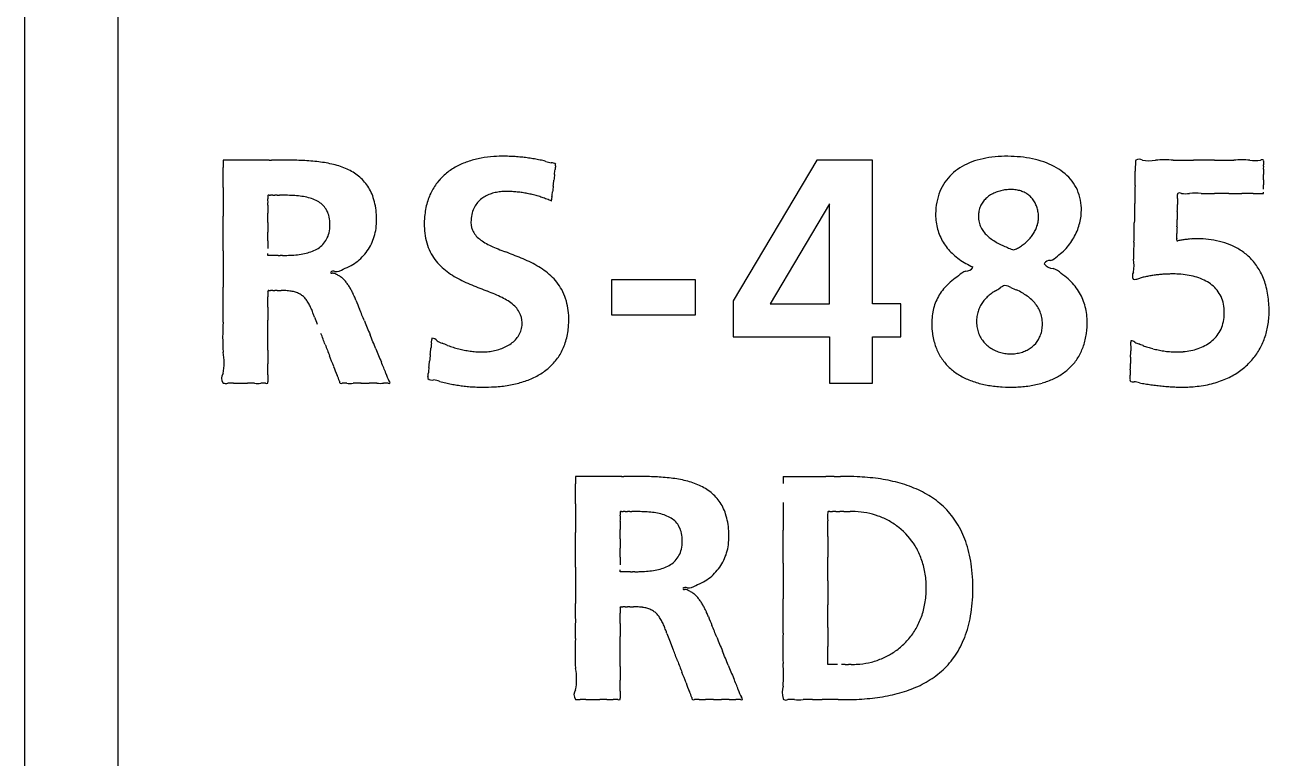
# Model space of a CAD drawing. Extents: x 174.2 to 222.4, y 163.3 to 260.6.
# Drawn here: x 174.17 to 180.86, y 231.62 to 235.56 of the extents above; entities that cross this region are included whole.
import ezdxf

# ---------------------------------------------------------------- set-up
doc = ezdxf.new("R2010")
doc.units = 0
doc.header["$LTSCALE"] = 23.1
doc.layers.get('0').update_dxf_attribs({"linetype": 'CONTINUOUS'})

msp = doc.modelspace()

# ---------------------------------------------------------------- linework, layer by layer
at = {"color": 7, "linetype": 'Continuous'}
for p, q in [((174.6734, 257.6355), (174.6734, 219.5144)), ((174.1734, 168.1355), (174.1734, 257.1355)), ((175.2384, 234.8344), (175.2384, 234.7947)), ((175.4613, 234.8344), (175.2384, 234.8344)), ((178.4271, 234.8344), (177.9789, 234.0789)), ((178.726, 234.8344), (178.4271, 234.8344)), ((178.726, 234.0634), (178.726, 234.8344)), ((180.8277, 234.6558), (180.8277, 234.6618)), ((175.4788, 234.6439), (175.4797, 234.6457)), ((177.0022, 234.6147), (177.005, 234.6388)), ((178.4959, 234.6002), (178.1774, 234.0634)), ((178.4959, 234.0634), (178.4959, 234.6002)), ((180.8123, 234.6558), (180.8277, 234.6558)), ((175.4788, 234.3227), (175.4788, 234.3329)), ((175.5342, 234.3227), (175.4788, 234.3227)), ((175.5573, 234.3227), (175.553, 234.3227)), ((175.4788, 234.1302), (175.4796, 234.1339)), ((177.3237, 234.1923), (177.3237, 234.0033)), ((177.7753, 234.1923), (177.3237, 234.1923)), ((177.7753, 234.0033), (177.7753, 234.1923)), ((177.9789, 234.0789), (177.9789, 233.8848)), ((178.1774, 234.0634), (178.4959, 234.0634)), ((178.8788, 234.0634), (178.726, 234.0634)), ((178.8788, 233.8848), (178.8788, 234.0634)), ((177.3237, 234.0033), (177.7753, 234.0033)), ((177.9789, 233.8848), (178.4959, 233.8848)), ((178.4959, 233.8848), (178.4959, 233.6359)), ((178.726, 233.6359), (178.726, 233.8848)), ((178.726, 233.8848), (178.8788, 233.8848)), ((178.4959, 233.6359), (178.726, 233.6359)), ((177.1313, 233.1358), (177.1313, 233.0961)), ((177.3542, 233.1358), (177.1313, 233.1358)), ((178.2459, 233.1358), (178.2459, 233.098)), ((178.2459, 233.1358), (178.4762, 233.1358)), ((177.3716, 232.9453), (177.3725, 232.9471)), ((177.3716, 232.6242), (177.3716, 232.6344)), ((177.4271, 232.6242), (177.3716, 232.6242)), ((177.4502, 232.6242), (177.4459, 232.6242)), ((177.3716, 232.4316), (177.3723, 232.4353)), ((177.637, 232.2557), (177.6567, 232.2046)), ((178.4862, 232.1263), (178.4862, 232.2219)), ((178.5384, 232.1263), (178.4862, 232.1263)), ((178.5424, 231.9373), (178.5039, 231.9373))]:
    msp.add_line(p, q, dxfattribs=at)
for centre, radius, start, end in [((175.4738, 14.5388), 220.2957, 89.996751, 90.003249), ((175.4918, 269.0101), 34.1757, 269.99069, 270.00931), ((175.5237, 221.8104), 13.0241, 89.79599, 90.11567), ((175.5636, 232.3957), 2.4387, 87.81319, 89.84806), ((175.6115, 233.6309), 1.2026, 83.78999, 87.85081), ((175.6659, 234.1216), 0.7089, 77.2604, 83.8672), ((175.7252, 234.3806), 0.4432, 67.39166, 77.36199), ((176.6602, 234.4867), 0.3554, 116.9493, 127.28056), ((176.6898, 234.4285), 0.4207, 108.05136, 116.94766), ((176.7164, 234.3472), 0.5063, 100.49089, 108.06116), ((176.7309, 234.2728), 0.5821, 93.84726, 100.56609), ((176.7404, 234.1062), 0.7489, 89.34151, 93.7166), ((176.7398, 233.811), 1.0441, 87.66735, 89.49522), ((176.7397, 233.7935), 1.0616, 85.92852, 87.7011), ((176.7457, 233.8773), 0.9776, 84.02665, 85.92528), ((176.7458, 233.8825), 0.9724, 82.12171, 84.00558), ((176.7711, 234.0558), 0.7972, 79.94258, 82.21203), ((176.6288, 233.3084), 1.5581, 78.44321, 79.59084), ((176.8872, 234.5362), 0.3034, 73.96732, 79.79994), ((177.0245, 234.9652), 0.1474, 248.72464, 260.63293), ((177.0052, 234.7929), 0.0273, 44.49292, 99.83626), ((177.179, 234.7761), 0.1577, 170.03561, 177.02752), ((176.9999, 234.8105), 0.0247, 343.46982, 3.59331), ((179.3708, 234.5183), 0.3253, 115.04185, 125.14182), ((179.3997, 234.4562), 0.3938, 106.27755, 115.0353), ((179.4252, 234.3696), 0.4841, 98.75475, 106.29807), ((179.4426, 234.2571), 0.5979, 92.28683, 98.76288), ((179.4477, 234.1512), 0.7039, 86.72903, 92.3585), ((179.4511, 234.1832), 0.6718, 81.16474, 86.86205), ((179.4684, 234.2941), 0.5595, 74.58951, 81.17522), ((179.4961, 234.3933), 0.4565, 66.91848, 74.63042), ((179.5324, 234.4778), 0.3646, 57.74754, 66.94805), ((180.8392, 234.786), 0.7012, 176.95511, 180.89885), ((180.1676, 234.8235), 0.0286, 157.4752, 180.40614), ((180.1587, 234.8026), 0.0363, 61.17665, 118.82335), ((180.2115, 235.0417), 0.2103, 260.34031, 279.65969), ((180.2944, 233.8992), 0.9364, 87.08414, 92.91586), ((180.3966, 238.3769), 3.5429, 269.11721, 270.88279), ((180.5073, 228.0198), 6.8149, 89.52809, 90.47191), ((180.6157, 237.8868), 3.0528, 269.01895, 270.98105), ((180.711, 234.0697), 0.766, 86.78164, 93.21836), ((180.7823, 234.9906), 0.1587, 259.71525, 280.28475), ((180.819, 234.819), 0.0175, 60.55633, 118.57196), ((180.9461, 234.8182), 0.1188, 175.85632, 184.14368), ((180.8098, 234.8305), 0.0183, 348.08919, 11.91081), ((180.2832, 234.7976), 0.5446, 358.73871, 1.26129), ((-735.0682, 234.7412), 910.3065, 359.996637, 0.003363), ((175.7807, 234.5132), 0.2994, 53.43933, 67.42782), ((175.8135, 234.5596), 0.2426, 36.03856, 53.14234), ((176.6356, 234.5195), 0.3144, 127.33711, 138.98467), ((179.9532, 234.4094), 2.9554, 173.23004, 173.8331), ((176.3043, 234.8522), 0.7203, 352.46892, 354.59421), ((179.3333, 234.5667), 0.2639, 136.61279, 148.65206), ((179.3457, 234.5543), 0.2815, 125.18938, 136.50595), ((179.5698, 234.5372), 0.2944, 46.83396, 57.75257), ((179.5994, 234.5691), 0.2509, 34.25458, 46.76821), ((176.5524, 234.8036), 3.5858, 358.31064, 359.54332), ((183.0652, 234.7716), 2.2376, 179.64177, 180.35823), ((172.1732, 234.7431), 8.6545, 359.9034, 0.0966), ((212.8253, 234.7147), 31.9976, 179.97531, 180.02469), ((438.2781, 234.6102), 263.0398, 179.9831, 180.0169), ((175.8005, 234.5531), 0.257, 18.06476, 35.50066), ((176.6474, 234.5172), 0.3255, 151.59466, 163.89919), ((176.6281, 234.527), 0.3038, 139.1107, 151.48113), ((176.7557, 234.4101), 0.2559, 94.53737, 100.94455), ((176.7602, 234.3373), 0.3288, 89.50073, 94.31144), ((176.7599, 234.1378), 0.5283, 86.66661, 89.65097), ((176.7563, 234.0608), 0.6054, 84.1518, 86.75644), ((176.7566, 234.066), 0.6003, 81.50267, 84.12871), ((28.0312, 251.542), 149.9296, 353.52666, 353.536475), ((218.9494, 229.9244), 42.2085, 173.51081, 173.55233), ((165.6641, 235.9975), 11.4217, 353.45031, 353.61282), ((179.3404, 234.563), 0.2719, 148.759, 160.83624), ((179.4562, 234.491), 0.1832, 110.96056, 119.21503), ((179.4646, 234.4692), 0.2066, 103.51638, 110.98975), ((179.4698, 234.4479), 0.2286, 96.65699, 103.51867), ((179.4703, 234.4473), 0.2292, 89.86993, 96.76917), ((179.4708, 234.4872), 0.1893, 81.63146, 90.00334), ((179.4752, 234.5192), 0.157, 72.10243, 81.52789), ((179.4802, 234.5347), 0.1407, 62.11968, 72.09099), ((179.6117, 234.5782), 0.2356, 20.64134, 34.11507), ((201.2459, 234.2545), 21.1139, 178.79683, 179.05713), ((67.1334, 234.6893), 113.6943, 359.994161, 0.005839), ((175.5149, 234.6351), 0.0371, 166.25181, 193.74819), ((175.2737, 234.6098), 0.2057, 355.39265, 4.60735), ((175.4823, 234.6398), 0.00643, 66.3421, 113.6579), ((175.4892, 234.6779), 0.0326, 262.33, 277.67), ((175.4991, 234.5053), 0.1405, 87.73957, 92.26043), ((175.5108, 235.2074), 0.5618, 269.37085, 270.62915), ((175.5232, 232.5061), 2.1396, 89.83328, 90.16672), ((175.5352, 242.627), 7.9813, 269.95899, 270.04101), ((175.5455, 192.8869), 41.7588, 89.99365, 90.00635), ((175.5531, 215.0416), 19.604, 89.9913, 90.0087), ((175.5564, 232.3427), 2.3029, 89.77626, 90.00786), ((175.5627, 233.606), 1.0397, 87.71629, 89.85073), ((175.5794, 234.0161), 0.6292, 84.24834, 87.75183), ((175.6019, 234.2363), 0.4078, 79.04318, 84.29338), ((175.6281, 234.3697), 0.2719, 71.59619, 79.11183), ((175.6554, 234.4512), 0.1859, 61.25062, 71.66239), ((175.679, 234.4942), 0.1369, 47.65411, 61.22649), ((175.691, 234.5083), 0.1184, 31.64286, 47.38773), ((175.6955, 234.5213), 0.3667, 3.28811, 17.69557), ((176.7255, 234.4963), 0.4063, 164.118, 175.01396), ((176.709, 234.5178), 0.1368, 139.14138, 152.08458), ((176.7132, 234.5138), 0.1426, 127.10564, 139.02115), ((176.7249, 234.498), 0.1623, 116.70538, 127.04476), ((176.7387, 234.4706), 0.193, 108.03456, 116.71804), ((176.7507, 234.4341), 0.2314, 100.83652, 108.04894), ((176.7542, 234.0495), 0.6169, 78.9573, 81.50999), ((176.7528, 234.0422), 0.6244, 76.4386, 78.95653), ((176.7514, 234.0362), 0.6305, 73.95301, 76.44017), ((176.7507, 234.0338), 0.633, 71.48521, 73.95365), ((176.7514, 234.0359), 0.6307, 69.02132, 71.48753), ((176.7519, 234.0372), 0.6294, 66.56069, 69.01828), ((179.386, 234.5482), 0.3198, 161.01809, 172.01924), ((179.4208, 234.5368), 0.1247, 150.5188, 162.54574), ((179.4233, 234.5352), 0.1277, 138.99721, 150.43418), ((179.4323, 234.5272), 0.1398, 128.50516, 138.94156), ((179.4445, 234.5119), 0.1593, 119.20339, 128.49553), ((179.4848, 234.5436), 0.1307, 51.70164, 62.06626), ((179.4863, 234.5457), 0.1281, 41.22129, 51.6482), ((179.4833, 234.5432), 0.1321, 30.98369, 41.17173), ((179.4742, 234.5378), 0.1426, 21.25785, 30.94236), ((179.5919, 234.5718), 0.2564, 7.30629, 20.40635), ((179.5667, 234.5676), 0.2819, 356.90328, 7.50569), ((198.7383, 234.2012), 18.6078, 178.76596, 179.08801), ((175.6427, 234.6723), 4.7226, 358.6087, 359.07998), ((181.7681, 234.5842), 1.4035, 178.19197, 179.49671), ((180.0712, 234.6449), 0.2946, 356.79612, 0.89257), ((180.383, 234.6514), 0.0174, 165.31131, 186.32568), ((180.3759, 234.639), 0.0194, 59.84914, 120.15086), ((180.4079, 234.7781), 0.1243, 259.71733, 280.28267), ((180.4611, 234.0874), 0.5692, 86.87924, 93.12076), ((180.5282, 236.9943), 2.3388, 269.11388, 270.88612), ((180.6021, 225.6101), 9.0458, 89.76106, 90.23894), ((180.6755, 268.1002), 33.4444, 269.93892, 270.06108), ((180.7411, 115.8209), 118.8349, 89.985558, 90.014442), ((180.7917, 645.9492), 411.2934, 269.997126, 270.002874), ((101.1991, 234.4402), 74.0393, 359.928516, 0.071484), ((176.3888, 234.5713), 0.9103, 178.62183, 181.37817), ((171.7937, 234.5245), 3.6852, 359.61246, 0.38754), ((175.6828, 234.5042), 0.1276, 15.52041, 31.26837), ((175.6362, 234.4922), 0.1756, 1.99533, 15.23226), ((175.6887, 234.5137), 0.374, 354.57953, 4.38802), ((176.7274, 234.4907), 0.4087, 174.25935, 188.74166), ((176.7486, 234.5041), 0.1789, 164.89131, 177.00581), ((176.7226, 234.5113), 0.1519, 152.30932, 164.94394), ((179.417, 234.5419), 0.3513, 171.69494, 181.76468), ((179.3638, 234.54), 0.2981, 181.70982, 189.35497), ((179.4392, 234.5325), 0.1436, 174.16722, 186.39437), ((179.4318, 234.5338), 0.1361, 162.7155, 174.40291), ((179.4596, 234.5322), 0.1583, 12.15569, 21.25302), ((179.4324, 234.5266), 0.186, 3.91082, 12.07577), ((179.4603, 234.527), 0.1582, 355.19623, 4.45376), ((179.5608, 234.5681), 0.2878, 349.63372, 356.86852), ((185.1379, 234.4405), 4.7755, 178.5941, 179.09459), ((189.6187, 234.474), 14.1399, 179.89616, 180.10384), ((175.607, 234.4884), 0.205, 350.3274, 2.773), ((175.7711, 234.508), 0.2914, 345.44498, 354.17448), ((176.6962, 234.5028), 0.1267, 175.19522, 200.4209), ((179.3372, 234.5363), 0.2713, 189.51167, 197.67444), ((179.4278, 234.5312), 0.1321, 186.37449, 199.26717), ((179.428, 234.5318), 0.1326, 199.49936, 211.79706), ((179.4464, 234.5435), 0.1543, 211.88389, 222.40521), ((179.4297, 234.5437), 0.1918, 329.27481, 336.64686), ((179.4535, 234.5335), 0.1659, 336.63238, 344.97507), ((179.4791, 234.5268), 0.1394, 344.92102, 354.6364), ((179.532, 234.5752), 0.3176, 335.62271, 342.55882), ((179.5457, 234.5709), 0.3031, 342.549, 349.62663), ((176.3567, 234.5166), 3.7762, 358.14445, 359.70951), ((180.7442, 234.45), 0.3828, 176.19398, 181.4947), ((178.8314, 234.5265), 1.5316, 358.08555, 359.60313), ((123.4553, 234.4244), 52.0235, 359.97358, 0.02642), ((359.7395, 234.3803), 184.2607, 179.993773, 180.006227), ((175.6814, 234.4696), 0.1279, 320.33074, 335.81854), ((175.6573, 234.4794), 0.1539, 336.17055, 350.48452), ((175.7839, 234.5046), 0.2781, 336.50829, 345.44799), ((176.62, 234.4739), 0.3, 188.6847, 208.56705), ((176.6923, 234.5106), 0.126, 204.37441, 232.37491), ((176.7927, 234.6375), 0.2878, 231.94729, 246.30189), ((179.3401, 234.5372), 0.2743, 197.6683, 205.62217), ((179.3464, 234.5404), 0.2814, 205.65305, 213.38579), ((179.4769, 234.5714), 0.1957, 222.41767, 230.86947), ((179.5175, 234.621), 0.2598, 230.83935, 237.3623), ((179.5676, 234.6989), 0.3523, 237.33101, 242.22594), ((179.3929, 234.5683), 0.2361, 310.39254, 316.49337), ((179.3957, 234.5659), 0.2325, 316.46043, 322.68352), ((179.4088, 234.5561), 0.2161, 322.65674, 329.30585), ((179.513, 234.5879), 0.3404, 321.5886, 328.36644), ((179.5338, 234.574), 0.3154, 328.52057, 335.67267), ((181.0519, 234.3312), 0.9232, 176.08353, 181.77043), ((180.3737, 234.407), 0.0144, 151.95041, 205.73827), ((180.363, 234.4139), 0.0134, 260.11126, 288.6555), ((180.2769, 234.4286), 0.0853, 350.00808, 7.6806), ((180.4137, 234.1757), 0.2303, 99.16587, 101.63446), ((181.0508, 230.5366), 3.9247, 99.73035, 99.88456), ((180.4781, 233.8643), 0.5481, 98.34665, 99.51814), ((180.4837, 233.8297), 0.5832, 97.239, 98.40336), ((180.4739, 233.9054), 0.5068, 95.80462, 97.21812), ((180.4721, 233.9236), 0.4886, 94.26242, 95.80642), ((180.4707, 233.9424), 0.4697, 92.5731, 94.26167), ((180.4709, 233.9362), 0.4759, 90.80904, 92.55921), ((180.4712, 233.8993), 0.5128, 86.47995, 90.78621), ((180.4726, 233.9086), 0.5034, 79.95604, 86.57953), ((180.4838, 233.9706), 0.4404, 72.19345, 79.97714), ((195.2682, 234.2501), 20.0301, 179.72029, 180.27971), ((175.5836, 234.8017), 0.4783, 274.24351, 278.80186), ((175.6067, 234.6542), 0.329, 278.75134, 285.18015), ((175.633, 234.5582), 0.2294, 285.11709, 293.94459), ((175.6588, 234.5004), 0.1661, 293.91581, 305.60554), ((175.6776, 234.4737), 0.1335, 305.7251, 320.02787), ((175.8001, 234.4958), 0.2596, 318.00102, 327.42787), ((175.7914, 234.5016), 0.27, 327.38737, 336.47407), ((176.6089, 234.4735), 0.2901, 209.53544, 228.00909), ((177.1773, 235.4702), 1.205, 245.47301, 249.45912), ((175.6796, 231.488), 3.0495, 67.64647, 69.36134), ((179.36, 234.5494), 0.2977, 213.39883, 220.76923), ((179.3775, 234.5646), 0.3208, 220.77978, 227.73535), ((179.6275, 234.8121), 0.4804, 242.18789, 245.79068), ((179.7301, 235.0411), 0.7313, 245.81542, 248.14614), ((179.7986, 235.2054), 0.9094, 247.99458, 249.79787), ((179.4197, 234.5284), 0.188, 290.20381, 297.22484), ((179.4139, 234.5383), 0.1994, 297.39642, 304.2947), ((179.398, 234.5623), 0.2282, 304.20041, 310.40748), ((178.8406, 235.3965), 1.3907, 309.19455, 310.94023), ((179.5737, 234.5363), 0.2608, 313.11435, 322.17927), ((180.5026, 234.0286), 0.3794, 63.03215, 72.21748), ((180.5243, 234.0715), 0.3314, 52.30411, 63.01319), ((180.5386, 234.0907), 0.3074, 40.27809, 52.22311), ((175.5396, 329.3101), 94.9874, 269.996774, 270.003226), ((175.5489, 212.8847), 21.438, 89.98921, 90.01079), ((175.5575, 235.4334), 1.1107, 269.99132, 271.1923), ((175.5665, 235.0246), 0.7018, 271.15016, 274.28861), ((174.9596, 236.2957), 2.2461, 294.30298, 295.46483), ((175.8208, 234.4616), 0.2201, 298.34648, 309.81893), ((175.7832, 234.5126), 0.2834, 309.0422, 317.75676), ((176.5517, 233.6084), 0.7568, 60.56746, 67.66096), ((176.723, 233.9102), 0.4098, 47.6558, 60.68124), ((179.3963, 234.5853), 0.3488, 227.73362, 234.28076), ((179.418, 234.6157), 0.3862, 234.29975, 240.3776), ((179.428, 234.6321), 0.4054, 240.3001, 246.26692), ((179.6781, 234.2615), 0.034, 82.70963, 147.53109), ((179.6945, 234.3058), 0.0529, 211.58001, 273.70312), ((179.6562, 234.3779), 0.0867, 287.62379, 316.89646), ((179.9219, 234.2716), 0.2096, 349.32597, 8.52799), ((180.5318, 234.086), 0.3156, 27.72767, 40.13338), ((175.8292, 234.2194), 0.0185, 61.2755, 138.17927), ((175.8201, 234.2329), 0.0065, 224.15234, 301.59244), ((175.8263, 234.1984), 0.029, 54.53605, 95.56923), ((175.8411, 234.3118), 0.0763, 267.70564, 304.16236), ((175.5843, 233.6721), 0.6078, 62.91755, 64.79253), ((175.8106, 234.1268), 0.1001, 48.31648, 59.76001), ((175.763, 234.0694), 0.1746, 42.55365, 49.2098), ((176.6898, 234.5662), 0.4132, 228.26555, 241.10198), ((176.8802, 234.9072), 0.8037, 240.97323, 247.64083), ((176.7989, 233.9955), 0.2956, 29.03538, 47.38941), ((182.1859, 230.2124), 4.9995, 126.84249, 127.35532), ((179.2664, 234.1323), 0.1128, 109.51726, 133.97651), ((179.2316, 234.277), 0.0385, 265.72818, 329.60159), ((179.6543, 234.138), 0.1229, 45.54096, 69.22698), ((178.7291, 232.9261), 1.6468, 50.47878, 52.11226), ((179.5831, 233.9757), 0.2939, 40.06837, 48.68271), ((180.1609, 234.2131), 0.0384, 149.14145, 208.71252), ((180.1339, 234.221), 0.0272, 255.6779, 283.58614), ((180.1012, 234.3815), 0.191, 281.82753, 289.03265), ((180.2481, 233.8988), 0.3138, 101.29554, 105.64723), ((180.3995, 233.22), 1.0092, 100.83008, 102.17654), ((180.3273, 233.5835), 0.6386, 98.47603, 100.59862), ((180.3391, 233.5095), 0.7135, 96.63512, 98.53472), ((180.3382, 233.5157), 0.7073, 94.69704, 96.6177), ((180.34, 233.4946), 0.7285, 92.82895, 94.70184), ((180.3415, 233.4605), 0.7626, 91.01841, 92.81944), ((180.3402, 233.6136), 0.6095, 88.03831, 91.15066), ((180.3445, 233.7563), 0.4667, 82.47522, 87.96972), ((180.3542, 233.8269), 0.3955, 76.18498, 82.53166), ((180.373, 233.9023), 0.3177, 68.56854, 76.21835), ((180.3971, 233.9634), 0.2521, 59.30835, 68.60205), ((180.4901, 234.0649), 0.3624, 15.66294, 27.61447), ((170.0585, 234.0585), 5.1807, 358.9624, 1.0376), ((176.4744, 234.115), 0.9957, 179.12645, 180.87355), ((175.4821, 234.1273), 0.00705, 69.05347, 110.94653), ((175.489, 234.1705), 0.0369, 263.22439, 276.77561), ((175.4989, 233.9738), 0.1601, 88.00207, 91.99793), ((175.5107, 234.7749), 0.6411, 269.44496, 270.55504), ((175.5231, 231.6702), 2.4637, 89.85504, 90.14496), ((175.535, 245.0491), 10.9153, 269.97033, 270.02967), ((175.5452, 250.791), 16.6571, 269.98463, 270.01537), ((175.5523, 231.9939), 2.1399, 89.92822, 90.07178), ((175.5549, 233.6379), 0.496, 88.44314, 89.99347), ((175.5612, 233.8517), 0.2821, 82.6251, 88.54214), ((175.5741, 233.9493), 0.1836, 74.81841, 82.70575), ((175.7467, 234.0554), 0.1961, 36.30322, 42.33024), ((175.6932, 234.0156), 0.2628, 31.85568, 36.39353), ((175.6355, 233.9797), 0.3308, 28.27497, 31.86566), ((175.5343, 233.9253), 0.4457, 25.65739, 28.26694), ((178.3784, 238.5468), 4.7396, 247.62843, 248.73423), ((176.3012, 233.2042), 0.9926, 63.97148, 68.84937), ((176.784, 233.993), 0.3098, 8.55925, 28.10466), ((179.3565, 233.9382), 0.3213, 136.94561, 144.13672), ((179.3403, 233.9569), 0.2967, 129.29048, 137.44726), ((179.5172, 233.9224), 0.2478, 121.71984, 128.18677), ((178.9774, 234.8566), 0.8313, 299.51498, 301.50268), ((179.4541, 234.0975), 0.0657, 103.97831, 130.0888), ((179.4325, 234.0952), 0.0663, 55.93341, 85.01387), ((179.7316, 234.7277), 0.6342, 245.59705, 248.61523), ((179.3833, 233.8729), 0.289, 59.52815, 66.09343), ((179.5654, 233.9576), 0.3191, 32.94097, 40.5162), ((179.596, 233.9784), 0.282, 24.4147, 32.7657), ((180.4218, 234.0051), 0.2036, 48.14572, 59.30559), ((180.4401, 234.0259), 0.176, 35.26486, 48.05923), ((180.4443, 234.0294), 0.1705, 21.4997, 35.09465), ((180.378, 234.0348), 0.4784, 5.15827, 15.50686), ((170.0124, 234.0725), 5.4664, 359.71369, 0.28631), ((175.5882, 234.0015), 0.1296, 64.8154, 74.76936), ((175.5968, 234.0206), 0.1086, 53.56278, 64.64535), ((175.5944, 234.0181), 0.1121, 42.66983, 53.33563), ((175.5723, 233.9981), 0.1418, 33.66869, 42.54536), ((175.5132, 233.9589), 0.2128, 27.16564, 33.65447), ((175.5582, 233.9355), 0.4197, 23.63605, 25.82246), ((175.1846, 233.7795), 0.8245, 21.48245, 23.1548), ((180.5891, 235.9578), 5.0025, 202.02891, 202.60834), ((176.6199, 233.8479), 0.2744, 49.38686, 64.78884), ((179.3114, 233.9711), 0.2654, 152.64615, 161.06475), ((179.3159, 233.9686), 0.2706, 144.31731, 152.62206), ((179.4672, 233.9645), 0.183, 140.81668, 149.04773), ((179.4862, 233.949), 0.2075, 133.49189, 140.81934), ((179.5298, 233.902), 0.2716, 127.61691, 133.34341), ((179.3647, 233.8336), 0.3324, 54.59705, 60.20446), ((179.4168, 233.908), 0.2416, 46.89119, 54.44835), ((179.4446, 233.9375), 0.201, 37.98935, 46.92613), ((179.4656, 233.9542), 0.1742, 27.6271, 37.92692), ((179.591, 233.9763), 0.2874, 16.22551, 24.3892), ((180.4233, 234.022), 0.1928, 8.28765, 21.27737), ((180.3285, 234.0256), 0.5286, 356.23823, 5.67251), ((200.7612, 234.0097), 25.2824, 179.91942, 180.08058), ((175.3924, 233.8963), 0.3488, 22.82585, 27.25552), ((175.0055, 233.7338), 0.7685, 21.02535, 22.80019), ((170.2587, 231.8921), 5.86, 20.99563, 21.18193), ((157.4418, 226.3908), 20.0439, 22.21974, 22.41751), ((176.7065, 233.9499), 0.1406, 22.52976, 49.12199), ((176.7177, 233.9593), 0.1267, 354.49464, 20.51875), ((176.686, 233.977), 0.4092, 354.26148, 8.73267), ((179.3598, 233.9618), 0.3147, 169.57116, 177.11521), ((179.3185, 233.9689), 0.2729, 161.11476, 169.45932), ((179.4815, 233.9656), 0.196, 167.35315, 175.93773), ((179.459, 233.9703), 0.173, 158.09915, 167.23111), ((179.4568, 233.971), 0.1707, 149.11881, 158.03953), ((179.4735, 233.9586), 0.1652, 16.39632, 27.5372), ((179.4611, 233.9555), 0.178, 5.24639, 16.22594), ((179.5751, 233.9719), 0.304, 8.33315, 16.19544), ((179.5174, 233.9642), 0.3622, 1.36199, 8.21265), ((180.3934, 234.0129), 0.223, 345.31501, 357.01313), ((180.3804, 234.0155), 0.2361, 356.55588, 8.34), ((176.4979, 233.8842), 1.2621, 176.34419, 183.65581), ((-301.6756, 233.9342), 477.1544, 359.995209, 0.004791), ((211.6463, 247.8212), 38.4871, 201.05896, 201.1186), ((204.4399, 245.6035), 30.7295, 202.24418, 202.39307), ((176.7162, 233.9578), 0.1281, 340.64187, 355.21811), ((176.7067, 233.9705), 0.3879, 343.67928, 354.9126), ((179.4342, 233.958), 0.3892, 177.10687, 186.41467), ((179.4744, 233.9649), 0.1889, 175.56381, 185.00152), ((179.4483, 233.9631), 0.1628, 185.1971, 195.7163), ((179.4683, 233.9519), 0.1708, 345.58733, 355.37748), ((179.4492, 233.9538), 0.1899, 355.27804, 5.42582), ((179.456, 233.9615), 0.4236, 352.17074, 1.53331), ((180.4296, 234.0041), 0.1857, 332.3616, 345.13054), ((180.4189, 234.0201), 0.438, 346.85576, 356.18286), ((140.5409, 233.8539), 34.9379, 359.93383, 0.06617), ((135.9384, 218.511), 42.6964, 21.04635, 21.13121), ((165.0576, 229.3488), 11.8754, 22.11936, 22.51789), ((176.1517, 233.8827), 0.2079, 351.42554, 356.75748), ((176.3873, 233.8716), 0.0279, 166.68978, 181.49323), ((176.3612, 233.8466), 0.0315, 33.53039, 92.02588), ((176.4404, 233.9428), 0.095, 236.07457, 254.82835), ((176.6843, 233.9901), 0.173, 303.05053, 313.42686), ((176.7064, 233.9668), 0.1409, 313.43556, 325.9282), ((176.7201, 233.9572), 0.1242, 326.0437, 340.30901), ((176.7793, 233.9506), 0.3127, 330.75193, 343.45063), ((179.4075, 233.9523), 0.3621, 185.99296, 197.08595), ((179.4455, 233.9625), 0.1599, 195.76214, 206.12991), ((179.4481, 233.9639), 0.1629, 206.16157, 216.17298), ((179.4534, 233.9678), 0.1695, 216.18877, 225.76898), ((179.4934, 233.9445), 0.1445, 314.14133, 335.07269), ((179.4865, 233.9474), 0.152, 335.11972, 345.50579), ((179.515, 233.9518), 0.3639, 341.62309, 352.41247), ((180.1359, 233.8602), 0.0212, 168.92591, 188.31434), ((180.1171, 233.8409), 0.0235, 40.1098, 94.98008), ((180.428, 234.0087), 0.1897, 307.87109, 319.49142), ((180.4368, 234.0008), 0.1779, 319.6057, 332.22091), ((180.4651, 234.0098), 0.3906, 336.60704, 346.7869), ((174.9678, 233.746), 0.2766, 347.94859, 12.05141), ((183.5745, 233.7767), 8.0957, 179.73881, 180.26119), ((185.865, 237.6959), 10.7893, 200.91512, 201.26244), ((178.9703, 234.9736), 3.1314, 201.61034, 203.02691), ((172.6065, 234.1948), 3.7663, 353.83698, 354.34604), ((177.3243, 233.7375), 0.9737, 173.26478, 174.91824), ((176.0499, 232.895), 1.0237, 67.33497, 69.07254), ((176.5969, 234.2361), 0.4248, 248.95894, 253.15312), ((176.6718, 234.4647), 0.6654, 252.68963, 255.36748), ((176.6394, 234.3456), 0.5419, 255.49812, 258.78315), ((176.6378, 234.3353), 0.5315, 258.73832, 262.08198), ((176.6346, 234.315), 0.5109, 262.1171, 265.58868), ((176.6303, 234.2489), 0.4447, 265.48998, 269.47299), ((176.6295, 234.1288), 0.3246, 269.41314, 274.82133), ((176.6309, 234.0991), 0.2949, 275.04036, 281.24775), ((176.6312, 234.1009), 0.2966, 281.12591, 287.4355), ((176.6424, 234.0657), 0.2597, 287.4041, 294.61239), ((176.6609, 234.0258), 0.2157, 294.55472, 303.09114), ((176.7938, 233.9432), 0.2964, 317.89397, 330.61598), ((179.3464, 233.9346), 0.2985, 197.2777, 209.6485), ((179.4591, 233.9737), 0.1776, 225.77239, 234.95141), ((179.4635, 233.9799), 0.1852, 234.94733, 243.83087), ((179.4661, 233.9851), 0.1911, 243.82638, 252.54182), ((179.467, 233.9881), 0.1942, 252.53226, 261.23817), ((179.4674, 233.991), 0.1972, 261.25236, 269.98095), ((179.4681, 234.0055), 0.2116, 269.79484, 277.8351), ((179.4701, 233.9937), 0.1997, 277.72639, 285.89878), ((179.4759, 233.9733), 0.1785, 285.9267, 294.74381), ((179.4824, 233.9591), 0.1628, 294.74659, 304.13362), ((179.489, 233.9492), 0.1509, 304.15779, 314.10371), ((179.574, 233.933), 0.3019, 329.46882, 341.47519), ((177.2336, 233.8629), 2.8806, 358.29048, 358.94978), ((180.8547, 233.8062), 0.741, 177.54333, 179.69692), ((179.9568, 233.8514), 0.1582, 355.14366, 2.09659), ((180.1787, 233.9329), 0.0884, 240.44917, 255.68883), ((179.9663, 233.3075), 0.5724, 68.05292, 70.56111), ((180.3426, 234.2728), 0.4638, 249.50725, 252.78792), ((180.4181, 234.4996), 0.7027, 252.37839, 254.65717), ((180.3713, 234.3333), 0.53, 254.78189, 257.94762), ((180.3669, 234.3113), 0.5076, 257.91645, 261.37072), ((180.3622, 234.2818), 0.4776, 261.39238, 265.22485), ((180.3605, 234.2596), 0.4554, 265.20765, 269.4075), ((180.3603, 234.21), 0.4058, 269.35932, 275.03904), ((180.3645, 234.1619), 0.3575, 275.05864, 281.63991), ((180.374, 234.117), 0.3117, 281.59264, 289.03057), ((180.3905, 234.0694), 0.2613, 289.00545, 297.68729), ((180.4102, 234.0319), 0.2188, 297.6778, 307.8316), ((180.4912, 233.9979), 0.3619, 314.86356, 325.82931), ((180.486, 234.0009), 0.3679, 325.89219, 336.57863), ((173.5961, 233.7102), 1.8829, 359.10037, 0.89963), ((173.2585, 232.7664), 2.7468, 20.44943, 21.72813), ((176.4534, 233.9383), 0.6566, 198.8664, 203.31116), ((175.4076, 233.4345), 0.7498, 19.86086, 24.77639), ((173.0252, 234.0819), 3.3382, 353.7995, 354.38352), ((183.6537, 233.0169), 7.3436, 173.95326, 174.22976), ((176.7803, 233.9565), 0.3153, 305.91386, 317.75567), ((179.3337, 233.9281), 0.2843, 209.77349, 222.18551), ((179.346, 233.9401), 0.3015, 222.31098, 233.94323), ((179.5795, 233.9346), 0.2985, 305.44438, 317.02531), ((179.5893, 233.9247), 0.2846, 317.14911, 329.34846), ((177.3819, 233.7909), 2.7307, 358.26732, 358.97294), ((185.93, 233.6193), 5.8192, 178.44746, 178.7928), ((180.4803, 234.0095), 0.3779, 303.94825, 314.79756), ((175.2747, 233.6626), 0.0445, 144.7465, 215.2535), ((175.8503, 233.6623), 0.372, 177.17593, 182.82407), ((175.7291, 233.6134), 0.1377, 13.94308, 28.23448), ((176.2641, 233.728), 0.1562, 194.35512, 210.28213), ((176.3673, 233.6636), 0.0296, 164.89702, 183.286), ((176.3605, 233.6867), 0.0336, 227.35703, 283.98566), ((176.1523, 233.7012), 0.1887, 350.89647, 357.28655), ((177.1966, 233.6184), 0.8589, 173.11663, 175.06639), ((176.7113, 234.079), 0.4564, 286.82733, 295.53558), ((176.7487, 234.0008), 0.3697, 295.53178, 305.85837), ((179.3744, 233.9796), 0.3501, 233.99736, 244.26509), ((179.4082, 234.05), 0.4282, 244.26965, 253.03496), ((179.5219, 234.0399), 0.4188, 286.11925, 295.02176), ((179.5538, 233.9714), 0.3434, 295.03463, 305.38165), ((179.9564, 233.6729), 0.1543, 354.78845, 2.4518), ((180.8152, 233.677), 0.7046, 177.44846, 179.79179), ((180.4293, 234.1098), 0.4908, 283.96732, 293.50546), ((180.4576, 234.0439), 0.4191, 293.54332, 303.89162), ((175.2461, 233.6644), 0.0286, 254.25843, 266.04175), ((175.2539, 233.7932), 0.1577, 266.43392, 273.56608), ((175.2787, 232.8643), 0.7718, 88.89057, 91.10943), ((175.3118, 237.3678), 3.732, 269.7206, 270.2794), ((175.3496, 246.5654), 12.9295, 269.91326, 270.08674), ((175.3882, 231.9088), 1.7272, 89.36748, 90.63252), ((175.424, 234.0469), 0.4114, 267.67631, 272.32369), ((175.4531, 233.5449), 0.0918, 82.23229, 97.76771), ((175.4718, 233.6504), 0.0158, 246.70023, 293.29977), ((175.4653, 233.6412), 0.0138, 337.15141, 11.6324), ((175.8796, 233.647), 0.0169, 181.5213, 221.18381), ((175.8721, 233.6524), 0.0173, 252.81909, 287.18091), ((175.8896, 233.5194), 0.1171, 83.9069, 96.0931), ((175.9197, 234.1759), 0.5403, 268.12588, 271.87412), ((175.9582, 231.5239), 2.1121, 89.43543, 90.56457), ((176.0008, 238.2744), 4.6386, 269.72999, 270.27001), ((176.0435, 231.2632), 2.3728, 89.49747, 90.50253), ((176.082, 234.2523), 0.6166, 268.35803, 271.64197), ((176.1121, 233.5031), 0.1333, 84.65022, 95.34978), ((176.1296, 233.6543), 0.0191, 254.52979, 285.47021), ((176.1165, 233.6362), 0.0183, 358.89197, 45.32977), ((176.3527, 233.5165), 0.1385, 68.86517, 83.40279), ((176.5098, 234.0291), 0.3981, 254.37991, 259.05626), ((177.2125, 237.1918), 3.6379, 257.64758, 258.13476), ((176.6203, 234.3986), 0.7826, 258.514, 260.73962), ((176.6238, 234.4144), 0.7987, 260.67303, 262.89032), ((176.6212, 234.399), 0.7832, 262.94085, 265.31717), ((176.6319, 234.5329), 0.9175, 265.335, 267.52876), ((176.6409, 234.7382), 1.1229, 267.51974, 269.50219), ((176.6425, 234.5517), 0.9364, 269.30758, 273.3574), ((176.6553, 234.3147), 0.6992, 273.44722, 279.66779), ((176.6769, 234.1921), 0.5746, 279.60158, 286.84509), ((179.4386, 234.1485), 0.5312, 253.0083, 260.43899), ((179.4604, 234.2775), 0.662, 260.43054, 266.70078), ((179.4671, 234.3668), 0.7516, 266.58546, 272.35449), ((179.4724, 234.2758), 0.6605, 272.21704, 278.57742), ((179.493, 234.1393), 0.5224, 278.57368, 286.14136), ((180.1334, 233.6538), 0.0238, 167.64722, 189.59304), ((180.1267, 233.67), 0.0263, 230.1847, 283.43613), ((180.1213, 233.5147), 0.1302, 72.09602, 84.89404), ((180.2367, 233.9727), 0.3425, 257.27731, 262.35804), ((181.228, 240.153), 6.6017, 260.96384, 261.2359), ((180.3925, 234.7822), 1.1663, 261.6017, 263.17334), ((180.4252, 235.0345), 1.4207, 263.07093, 264.37324), ((180.4059, 234.8429), 1.2281, 264.39303, 265.89768), ((180.3984, 234.7352), 1.1202, 265.88854, 267.519), ((180.3908, 234.5518), 0.9366, 267.49959, 269.40674), ((180.3898, 234.3578), 0.7425, 269.32321, 275.38268), ((180.4038, 234.2123), 0.5964, 275.35725, 283.96322), ((177.3667, 13.0161), 220.1198, 89.996748, 90.003252), ((177.3847, 267.2842), 34.1484, 269.99069, 270.00931), ((177.4166, 220.1246), 13.0113, 89.7959, 90.11572), ((177.4564, 230.6982), 2.4376, 87.81266, 89.84787), ((177.5044, 231.9324), 1.2025, 83.78966, 87.8502), ((177.5587, 232.4228), 0.7091, 77.26155, 83.86679), ((178.4984, 95.7091), 137.4267, 89.990731, 90.009269), ((178.5375, 264.1521), 31.0163, 269.969, 270.031), ((178.5632, 227.6077), 5.5281, 89.9071, 90.0929), ((178.5712, 231.4628), 1.6731, 87.51656, 89.9656), ((178.5922, 231.9499), 1.1855, 82.04088, 87.51466), ((-733.1337, 233.0426), 910.2649, 359.996637, 0.003363), ((177.618, 232.6818), 0.4434, 67.39607, 77.3631), ((177.6735, 232.8144), 0.2996, 53.44811, 67.43242), ((178.6317, 232.2244), 0.9082, 75.24596, 82.10722), ((178.6883, 232.4385), 0.6867, 66.57301, 75.26664), ((178.7457, 232.5711), 0.5422, 55.92724, 66.56502), ((177.7064, 232.8609), 0.2427, 36.04987, 53.15172), ((177.6935, 232.8545), 0.2569, 18.07345, 35.51208), ((783.9994, 232.9218), 605.7534, 179.992971, 180.007029), ((178.7881, 232.6352), 0.4653, 43.56147, 55.83328), ((440.159, 232.9116), 263.0277, 179.983099, 180.016901), ((177.4075, 232.9365), 0.037, 166.21231, 193.78769), ((177.1672, 232.9112), 0.205, 355.3793, 4.6207), ((177.3751, 232.9412), 0.00644, 66.34405, 113.65595), ((177.382, 232.9794), 0.0326, 262.33038, 277.66962), ((177.3919, 232.8064), 0.1408, 87.73968, 92.26032), ((177.4036, 233.51), 0.563, 269.37088, 270.62912), ((177.4161, 230.803), 2.144, 89.83329, 90.16671), ((177.428, 240.9449), 7.9978, 269.95899, 270.04101), ((177.4384, 191.1088), 41.8383, 89.99365, 90.00635), ((177.446, 213.2946), 19.6524, 89.9913, 90.0087), ((177.4493, 230.643), 2.304, 89.77632, 90.00789), ((177.4556, 231.9078), 1.0392, 87.71583, 89.8509), ((177.4724, 232.3181), 0.6286, 84.24585, 87.75145), ((177.4949, 232.5383), 0.4073, 79.0365, 84.29095), ((177.521, 232.6715), 0.2715, 71.58281, 79.10517), ((177.5483, 232.7529), 0.1857, 61.22856, 71.64884), ((177.5885, 232.8227), 0.3665, 3.29048, 17.70344), ((178.6536, 232.9203), 0.1689, 172.36829, 187.63171), ((178.4948, 232.9421), 0.0086, 144.5706, 175.62998), ((178.4922, 232.9367), 0.0113, 67.11097, 112.88903), ((178.5039, 233.004), 0.0574, 262.61573, 277.38427), ((178.5207, 232.6992), 0.248, 87.82509, 92.17491), ((178.5406, 233.9395), 0.9925, 269.39515, 270.60485), ((178.5617, 229.1245), 3.8225, 89.8415, 90.1585), ((178.5819, 250.0476), 17.1006, 269.96749, 270.03251), ((178.5995, 258.2908), 25.3437, 269.98222, 270.01778), ((178.6124, 229.497), 3.45, 89.91603, 90.08397), ((178.6176, 232.3582), 0.5889, 88.49662, 90.01035), ((178.6212, 232.5508), 0.3962, 79.05647, 88.29075), ((178.6202, 232.5425), 0.4045, 70.1246, 79.13977), ((178.795, 232.6437), 0.4545, 30.42852, 43.38014), ((178.2784, 232.8728), 0.9071, 178.61784, 181.38216), ((177.5718, 232.7958), 0.1367, 47.62471, 61.20374), ((177.5838, 232.8098), 0.1183, 31.61351, 47.3575), ((177.5754, 232.8056), 0.1277, 15.50156, 31.23949), ((177.5422, 232.8559), 0.945, 357.45268, 2.54732), ((178.6236, 232.5521), 0.3944, 60.85521, 70.10749), ((178.6277, 232.5596), 0.3858, 51.34736, 60.85617), ((178.632, 232.5654), 0.3787, 31.43121, 51.33169), ((178.7431, 232.615), 0.5138, 17.86951, 30.25914), ((103.0954, 232.7416), 74.0359, 359.928513, 0.071487), ((191.4631, 232.7755), 14.0916, 179.89586, 180.10414), ((173.6991, 232.826), 3.6726, 359.61133, 0.38867), ((177.5288, 232.7936), 0.1758, 1.99247, 15.21453), ((177.4995, 232.7898), 0.2052, 350.33745, 2.77059), ((177.5821, 232.8152), 0.3735, 354.57112, 4.39217), ((7.2197, 232.7585), 171.0263, 359.970172, 0.029828), ((182.6715, 232.7582), 4.1857, 179.23839, 180.76161), ((125.5259, 232.7259), 51.8457, 359.9735, 0.0265), ((177.5501, 232.7807), 0.1539, 336.18444, 350.49559), ((177.677, 232.8061), 0.2779, 336.47796, 345.42492), ((177.6644, 232.8094), 0.291, 345.42188, 354.16389), ((178.6214, 232.5592), 0.391, 21.26512, 31.39015), ((178.5959, 232.5688), 0.6681, 7.01876, 17.76292), ((361.0023, 232.6819), 183.6308, 179.993755, 180.006245), ((177.5518, 232.8016), 0.1658, 293.89022, 305.59278), ((177.5706, 232.7749), 0.1332, 305.71338, 320.03149), ((177.5743, 232.7709), 0.1277, 320.33582, 335.83253), ((177.6928, 232.7974), 0.2598, 317.97123, 327.39536), ((177.6843, 232.8031), 0.27, 327.35476, 336.44364), ((224.7306, 232.5744), 46.4848, 179.88279, 180.11721), ((161.539, 232.6392), 16.9474, 359.78584, 0.21416), ((178.5945, 232.5491), 0.4196, 11.25774, 21.22696), ((197.1602, 232.5515), 20.0292, 179.72028, 180.27972), ((177.4324, 328.6671), 96.0428, 269.996803, 270.003197), ((177.4418, 210.948), 21.6762, 89.98931, 90.01069), ((177.4504, 233.7437), 1.1195, 269.99087, 271.18244), ((177.4595, 233.3288), 0.7044, 271.13974, 274.2656), ((177.4766, 233.1038), 0.4788, 274.22058, 278.77195), ((177.4998, 232.9556), 0.3288, 278.72129, 285.14887), ((177.5261, 232.8594), 0.2291, 285.08565, 293.9189), ((177.7135, 232.7632), 0.2204, 298.33177, 309.79614), ((177.6759, 232.8143), 0.2837, 309.01909, 317.72716), ((178.5387, 232.5385), 0.4765, 1.75316, 11.1924), ((178.362, 232.5383), 0.9039, 357.99716, 7.13115), ((177.7219, 232.5208), 0.0185, 61.27537, 138.17878), ((177.7128, 232.5343), 0.00651, 224.17128, 301.61216), ((177.719, 232.4998), 0.0291, 54.53673, 95.58691), ((177.7339, 232.6133), 0.0763, 267.70481, 304.15597), ((177.4797, 231.9791), 0.6016, 62.89489, 64.79168), ((176.8457, 234.6123), 2.2627, 294.29655, 295.45036), ((243.5137, 232.5108), 65.0275, 179.942619, 180.057381), ((178.5214, 232.5361), 0.4939, 352.58354, 1.96558), ((177.7033, 232.4282), 0.1001, 48.2831, 59.73677), ((177.6557, 232.3706), 0.1748, 42.52282, 49.17581), ((177.639, 232.3564), 0.1968, 36.29149, 42.29975), ((177.5842, 232.3156), 0.265, 31.88061, 36.3809), ((166.1313, 232.3868), 12.1149, 359.56254, 0.43746), ((178.5751, 232.529), 0.4397, 342.82949, 352.60298), ((178.4452, 232.5279), 0.8205, 348.98435, 358.51625), ((171.9516, 232.3599), 5.1805, 358.96236, 1.03764), ((178.3391, 232.4164), 0.9677, 179.10113, 180.89887), ((172.0597, 232.3739), 5.3119, 359.70535, 0.29464), ((177.3748, 232.4287), 0.00705, 69.03599, 110.96401), ((177.3817, 232.472), 0.0369, 263.2187, 276.7813), ((177.3917, 232.275), 0.1604, 88.00039, 91.99961), ((177.4035, 233.0772), 0.6419, 269.44449, 270.55551), ((177.416, 229.9681), 2.4671, 89.85492, 90.14508), ((177.4279, 243.3722), 10.9369, 269.97032, 270.02968), ((177.438, 249.0475), 16.6122, 269.98455, 270.01545), ((177.4452, 230.2982), 2.1371, 89.92796, 90.07204), ((177.4478, 231.9405), 0.4948, 88.44116, 89.99342), ((177.4541, 232.1537), 0.2815, 82.61715, 88.5392), ((177.467, 232.2508), 0.1835, 74.81165, 82.6974), ((177.481, 232.3028), 0.1297, 64.81855, 74.76225), ((177.4895, 232.3218), 0.1088, 53.58296, 64.64926), ((177.4871, 232.3193), 0.1123, 42.70506, 53.35721), ((177.4651, 232.2994), 0.142, 33.70818, 42.58105), ((177.5249, 232.2786), 0.3349, 28.34748, 31.89344), ((177.4111, 232.2174), 0.4642, 25.82343, 28.3276), ((177.4637, 232.2412), 0.4065, 23.7783, 26.03362), ((177.1484, 232.1103), 0.7478, 21.37835, 23.22209), ((-60.7626, 232.3847), 239.2488, 359.985398, 0.014602), ((178.6135, 232.5175), 0.3996, 332.66746, 342.77238), ((201.9035, 232.3111), 24.532, 179.91696, 180.08304), ((177.4064, 232.2603), 0.2126, 27.19673, 33.69387), ((177.2862, 232.1979), 0.3479, 22.8428, 27.28504), ((176.9096, 232.0396), 0.7564, 21.01785, 22.82099), ((182.055, 234.0823), 4.5403, 201.98106, 202.61938), ((160.8666, 225.3275), 18.3856, 22.19243, 22.40801), ((1025.8753, 232.2728), 847.3891, 179.996559, 180.003441), ((178.6296, 232.5095), 0.3816, 322.51432, 332.62805), ((178.6714, 232.4847), 0.5902, 337.36482, 348.90976), ((178.3907, 232.1856), 1.262, 176.34403, 183.65597), ((-242.118, 232.2356), 419.4895, 359.99455, 0.00545), ((172.5838, 230.3625), 5.396, 20.96497, 21.16727), ((210.5099, 244.9395), 35.2351, 201.03356, 201.09869), ((205.4012, 243.5121), 29.7186, 202.22325, 202.37719), ((181.2374, 232.213), 2.9926, 178.44434, 181.55566), ((178.6332, 232.5071), 0.3773, 312.55014, 322.48051), ((178.7723, 232.4436), 0.4813, 324.50618, 337.25276), ((142.4007, 232.1553), 34.9709, 359.93389, 0.06611), ((137.6136, 216.7466), 42.9232, 21.02393, 21.10832), ((166.9887, 227.67), 11.8325, 22.10027, 22.50018), ((178.6252, 232.5181), 0.3909, 293.54521, 302.89167), ((178.6298, 232.5109), 0.3823, 302.89621, 312.52984), ((187.7605, 235.9937), 10.7906, 200.89251, 201.23974), ((180.8621, 233.2735), 3.1299, 201.59171, 203.00874), ((177.572, 232.0705), 0.6767, 354.79996, 5.20004), ((178.57, 105.0157), 127.1106, 89.995338, 90.004662), ((178.5894, 263.5191), 31.3929, 269.98342, 270.01658), ((178.6053, 225.0411), 7.0852, 89.94455, 90.05545), ((178.6159, 233.3891), 1.2628, 269.83383, 270.16617), ((178.6185, 232.5686), 0.4423, 270.13114, 275.19477), ((178.6213, 232.5253), 0.399, 275.3512, 284.50603), ((178.6211, 232.5277), 0.4014, 284.45026, 293.5328), ((178.798, 232.4271), 0.4507, 311.48223, 324.31186), ((176.8607, 232.0474), 0.2766, 347.94806, 12.05194), ((185.4551, 232.0781), 8.0836, 179.73842, 180.26158), ((175.1515, 231.069), 2.7461, 20.42673, 21.70552), ((178.7742, 232.456), 0.4882, 299.63379, 311.33141), ((177.1676, 231.964), 0.0445, 144.74534, 215.25466), ((175.492, 232.0116), 1.8798, 359.09888, 0.90112), ((178.3461, 232.2394), 0.6564, 198.84354, 203.2887), ((177.3005, 231.7362), 0.7496, 19.84221, 24.75823), ((178.1569, 232.0293), 0.1561, 194.3361, 210.26434), ((178.364, 231.9764), 0.1226, 164.5005, 195.4995), ((178.665, 232.709), 0.7646, 281.78828, 289.72845), ((178.7235, 232.5464), 0.5918, 289.71512, 299.57749), ((177.139, 231.9658), 0.0286, 254.25328, 266.03404), ((177.1468, 232.0944), 0.1574, 266.42987, 273.57013), ((177.1716, 231.1671), 0.7704, 88.88929, 91.11071), ((177.2047, 235.6617), 3.7245, 269.72023, 270.27977), ((177.2424, 244.88), 12.9427, 269.91341, 270.08659), ((177.281, 230.2109), 1.7265, 89.36768, 90.63232), ((177.3168, 232.3482), 0.4112, 267.67692, 272.32308), ((177.3458, 231.8463), 0.0918, 82.23431, 97.76569), ((177.3645, 231.9518), 0.0158, 246.70638, 293.29362), ((177.3581, 231.9426), 0.0138, 337.14885, 11.64237), ((177.7425, 231.9637), 0.3714, 177.17121, 182.82879), ((177.6219, 231.9148), 0.1377, 13.91973, 28.21251), ((177.7724, 231.9484), 0.0169, 181.4965, 221.16344), ((177.7648, 231.9538), 0.0173, 252.81521, 287.18479), ((177.7823, 231.8209), 0.1171, 83.90557, 96.09443), ((177.8124, 232.4771), 0.5401, 268.12547, 271.87453), ((177.8509, 229.8258), 2.1116, 89.43531, 90.56469), ((177.8936, 236.5747), 4.6374, 269.72994, 270.27006), ((177.9362, 229.5651), 2.3723, 89.49737, 90.50263), ((177.9747, 232.5535), 0.6165, 268.3577, 271.6423), ((178.0048, 231.8046), 0.1333, 84.64917, 95.35083), ((178.0223, 231.9557), 0.0191, 254.52694, 285.47306), ((178.0092, 231.9376), 0.0183, 358.87261, 45.31221), ((178.2629, 231.9496), 0.0181, 199.42233, 223.06956), ((178.2605, 231.962), 0.0269, 246.51954, 293.48046), ((178.2892, 231.8023), 0.1362, 82.37686, 97.62314), ((178.3303, 232.5244), 0.5876, 267.75306, 272.24694), ((178.379, 229.5875), 2.3499, 89.37474, 90.62526), ((178.4305, 240.9181), 8.9808, 269.83489, 270.16511), ((178.4802, 196.6056), 35.3317, 89.96149, 90.03851), ((178.5548, 253.2922), 21.355, 269.9668, 270.0332), ((178.5683, 234.3932), 2.456, 269.97249, 270.67504), ((178.5818, 233.2551), 1.3177, 270.67419, 275.66816), ((178.6126, 232.9581), 1.0192, 275.59355, 281.81191)]:
    msp.add_arc(centre, radius, start, end, dxfattribs=at)

doc.saveas('drawing.dxf')
